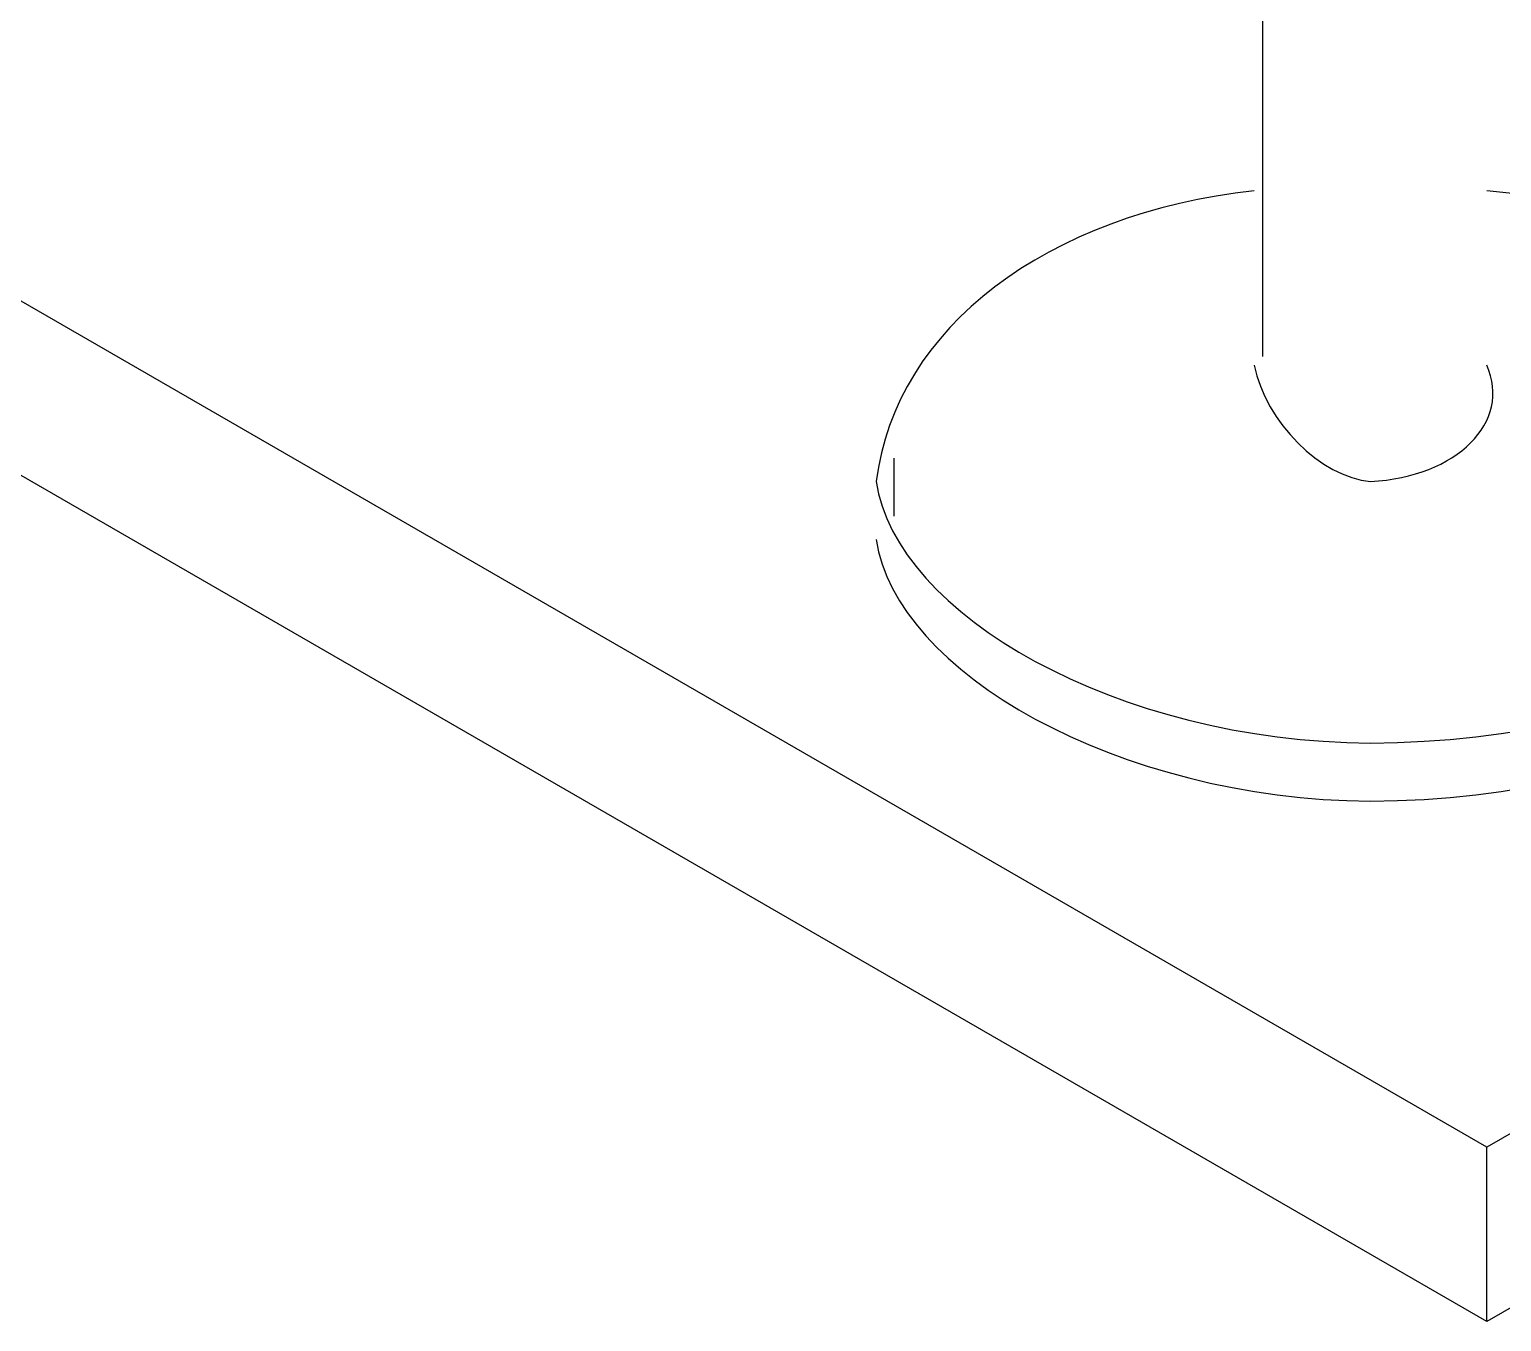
# Model space of a CAD drawing. Header units: inches. Extents: x 0.3 to 33.8, y 15.5 to 37.1.
# Drawn here: x 5.5043 to 5.7657, y 29.5339 to 29.7634 of the extents above; entities that cross this region are included whole.
import ezdxf

# ---------------------------------------------------------------- set-up
doc = ezdxf.new("R2010")
doc.units = ezdxf.units.IN
doc.header["$MEASUREMENT"] = 0

# ---------------------------------------------------------------- blocks, each defined once
blk = doc.blocks.new('60298_1')
at = {"transparency": 33554687}
for points in [[(10.01109, 31.98683), (10.01109, 32.01729), (5.76311, 29.56487)], [(5.76311, 29.56487), (2.83353, 31.25611)], [(5.76311, 29.53389), (2.83353, 31.22513)], [(7.90156, 30.76862), (5.76311, 29.53389)], [(5.72335, 29.70534), (5.72335, 29.86801)], [(5.65777, 29.68726), (5.65777, 29.67694)], [(5.76311, 29.53389), (5.76311, 29.56487)]]:
    blk.add_lwpolyline(points, dxfattribs=at)
for points, knots in [([(5.7218, 29.73477), (5.68512, 29.73073), (5.65809, 29.71059), (5.65467, 29.68313), (5.65809, 29.65959), (5.69732, 29.63694), (5.74246, 29.63666), (5.79409, 29.63694), (5.83332, 29.65959), (5.83025, 29.68313), (5.83332, 29.71059), (5.80629, 29.73073), (5.76311, 29.73477)], [0, 0, 0, 0, 1, 1, 1, 2, 2, 2, 3, 3, 3, 4, 4, 4, 4]), ([(5.7218, 29.70379), (5.7238, 29.69371), (5.73361, 29.6839), (5.74246, 29.68313), (5.7578, 29.6839), (5.76761, 29.69371), (5.76311, 29.70379)], [0, 0, 0, 0, 1, 1, 1, 2, 2, 2, 2]), ([(5.65467, 29.6728), (5.65809, 29.64937), (5.69732, 29.62672), (5.74246, 29.62633), (5.79409, 29.62672), (5.83332, 29.64937), (5.83025, 29.6728)], [0, 0, 0, 0, 1, 1, 1, 2, 2, 2, 2])]:
    blk.add_open_spline(points, degree=3, knots=knots, dxfattribs=at)

msp = doc.modelspace()

# ---------------------------------------------------------------- block references
msp.add_blockref('60298_1', (0, 0))

doc.saveas('drawing.dxf')
